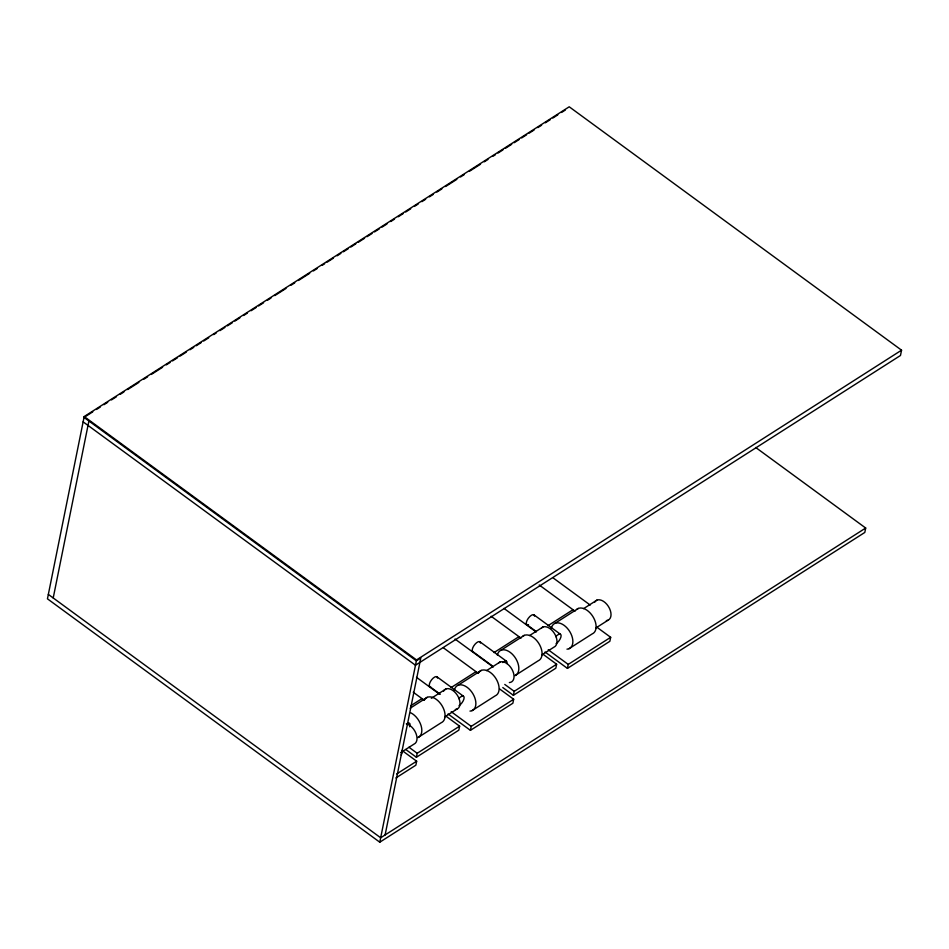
<?xml version="1.0" encoding="UTF-8"?>
<svg xmlns="http://www.w3.org/2000/svg" width="949" height="949" viewBox="0 0 949 949"><rect width="100%" height="100%" fill="white"/><g stroke="black" fill="none" stroke-linecap="round" stroke-linejoin="round"><path stroke-width="1.42" d="M83.132 421.854L415.46 665.237L900.482 355.484L901.55 350.181L569.222 106.798L84.2 416.552L47.45 598.819L379.778 842.202L864.8 532.448L865.69 528.035L755.712 447.489M53.215 597.965L88.898 421M379.778 842.202L416.54 659.935L901.55 350.181M385.116 834.942L420.798 657.977L416.362 660.812L84.022 417.43L92.753 411.854M405.792 749.508L416.386 757.266L417.192 753.281L459.624 726.175L445.496 715.831M402.542 750.861L416.658 761.205L415.864 765.191L395.887 777.943M459.624 726.175L458.818 730.161L416.386 757.266M448.058 713.968L470.419 730.339L471.226 726.365L513.67 699.259L499.542 688.915M502.792 687.551L513.385 695.309L514.192 691.335L556.624 664.229L542.508 653.885M513.67 699.259L512.863 703.245L470.419 730.339M556.624 664.229L555.829 668.215L513.385 695.309M545.058 652.01L567.431 668.393L568.226 664.407L610.67 637.313L596.541 626.969M610.67 637.313L609.863 641.287L567.431 668.393M96.49 409.47L100.238 407.074M103.975 404.689L107.712 402.305M111.46 399.909L116.442 396.729M120.179 394.333L123.928 391.949M127.664 389.565L138.886 382.4M143.868 379.209L147.617 376.824M151.354 374.428L162.576 367.263M166.312 364.879L170.061 362.482M172.552 360.893L177.534 357.714M180.025 356.112L186.265 352.138M190.002 349.742L193.75 347.358M196.241 345.768L201.224 342.577M203.715 340.988L208.709 337.808M213.691 334.617L216.182 333.028M219.931 330.632L224.913 327.452M227.404 325.863L232.398 322.672M234.889 321.082L239.872 317.891M243.62 315.507L247.357 313.123M251.094 310.726L256.088 307.547M258.579 305.958L263.573 302.767M267.31 300.382L271.046 297.986M274.783 295.602L286.005 288.437M290.999 285.246L294.736 282.861M298.472 280.477L309.694 273.3M313.443 270.916L317.18 268.531M322.174 265.34L324.665 263.751M327.156 262.161L333.384 258.175M337.132 255.791L340.869 253.395M343.36 251.805L348.354 248.626M350.845 247.025L355.828 243.846M358.331 242.256L364.558 238.27M367.049 236.681L372.044 233.49M374.535 231.9L379.517 228.709M382.02 227.119L387.002 223.94M390.739 221.544L394.487 219.16M398.224 216.775L403.206 213.584M405.709 211.995L410.692 208.804M414.428 206.419L418.177 204.035M421.914 201.639L425.65 199.254M429.399 196.858L433.135 194.474M436.872 192.089L441.866 188.898M445.603 186.514L456.825 179.349M460.562 176.953L464.31 174.569M469.292 171.378L480.514 164.213M484.251 161.828L488 159.444M492.982 156.253L495.473 154.663M497.976 153.074L502.958 149.883M505.449 148.293L511.689 144.307M514.18 142.718L519.162 139.527M521.665 137.937L526.648 134.758M529.139 133.157L534.133 129.977M537.869 127.593L541.606 125.197M545.355 122.812L550.337 119.621M552.828 118.032L557.822 114.853M561.559 112.457L565.296 110.072M410.727 705.771L421.961 698.594M494.002 652.592L518.961 636.649M410.122 708.251L427.252 697.313M501.013 650.207L524.251 635.367M431.332 698.286L445.876 688.998M529.542 635.569L542.875 627.04M451.036 687.622L476.007 671.678M548.036 625.664L573.006 609.721M458.047 685.237L481.285 670.397M555.046 623.291L578.285 608.451M486.576 670.599L499.921 662.082M583.588 608.641L596.921 600.124M444.808 716.863L456.932 709.117M541.808 654.917L553.931 647.171A11.518 7.046 57.4 0 0 554.323 633.268A11.518 7.046 57.4 0 0 541.559 627.906M400.632 752.664L413.966 744.146A11.518 7.046 57.4 0 0 416.077 733.672A11.518 7.046 57.4 0 0 406.314 723.838M595.842 627.989L607.977 620.255M472.009 710.659L495.248 695.819A14.555 8.909 57.4 0 0 494.809 676.922A14.555 8.909 57.4 0 0 478.379 673.149M569.009 648.713L592.247 633.873A14.555 8.909 57.4 0 0 592.745 616.316A14.555 8.909 57.4 0 0 576.612 609.531M396.694 773.957L416.658 761.205M865.69 528.035L380.679 837.777L48.34 594.394M553.22 577.977L590.207 605.059M539.234 584.999L575.023 611.203M533.884 614.798L560.468 634.276M526.897 624.715L536.149 631.476M503.955 608.392L536.161 631.975M548.225 649.757L568.226 664.407M491.155 616.281L520.989 638.131M479.838 641.726L506.422 661.192M492.507 666.02L472.863 651.631A6.062 2.574 -53.8 0 1 475.105 644.134A6.062 2.574 -53.8 0 1 480.491 643.042M455.034 639.045L493.207 667.005M504.773 684.431L514.192 691.335M443.42 647.823L478.355 673.399M84.2 416.552L416.54 659.935M436.872 676.756L463.468 696.222M429.897 686.661L440.3 694.277M416.492 677.325L439.162 693.921M451.214 711.703L471.226 726.365M413.242 692.212L424.31 700.315M408.948 747.243L417.192 753.281M555.723 636.684A6.062 2.574 -53.8 0 1 561.108 635.593A6.062 2.574 -53.8 0 1 556.09 643.647M528.486 624.703A6.062 2.574 -53.8 0 1 528.166 618.451A6.062 2.574 -53.8 0 1 534.524 616.115M594.62 602.307A11.518 7.046 57.4 0 1 608.356 606.352A11.518 7.046 57.4 0 1 606.375 620.599M551.393 628.214A14.555 8.909 57.4 0 1 568.57 629.816A14.555 8.909 57.4 0 1 566.98 649.163M502.756 662.544A6.062 2.574 -53.8 0 1 506.98 663.565M497.359 655.13A14.555 8.909 57.4 0 1 513.528 655.474A14.555 8.909 57.4 0 1 514.963 675.629L538.213 660.789A14.555 8.909 57.4 0 0 538.7 643.232A14.555 8.909 57.4 0 0 522.579 636.459M458.723 698.642A6.062 2.574 -53.8 0 1 464.108 697.539A6.062 2.574 -53.8 0 1 459.079 705.605M430.597 686.827A6.062 2.574 -53.8 0 1 431.629 679.769A6.062 2.574 -53.8 0 1 437.525 678.072M498.593 662.936A11.518 7.046 57.4 0 1 512.021 669.413A11.518 7.046 57.4 0 1 509.364 682.556M454.393 690.16A14.555 8.909 57.4 0 1 471.57 691.762A14.555 8.909 57.4 0 1 469.98 711.109M406.824 723.672A6.062 2.574 -53.8 0 1 409.612 726.744M443.574 691.18A11.518 7.046 57.4 0 1 457.323 695.214A11.518 7.046 57.4 0 1 455.33 709.472M410.703 712.782A14.555 8.909 57.4 0 1 421.131 725.819A14.555 8.909 57.4 0 1 417.963 737.575L441.202 722.735A14.555 8.909 57.4 0 0 440.775 703.838A14.555 8.909 57.4 0 0 424.333 700.065M402.103 750.291A14.555 8.909 57.4 0 1 401.154 755.013"/></g></svg>
